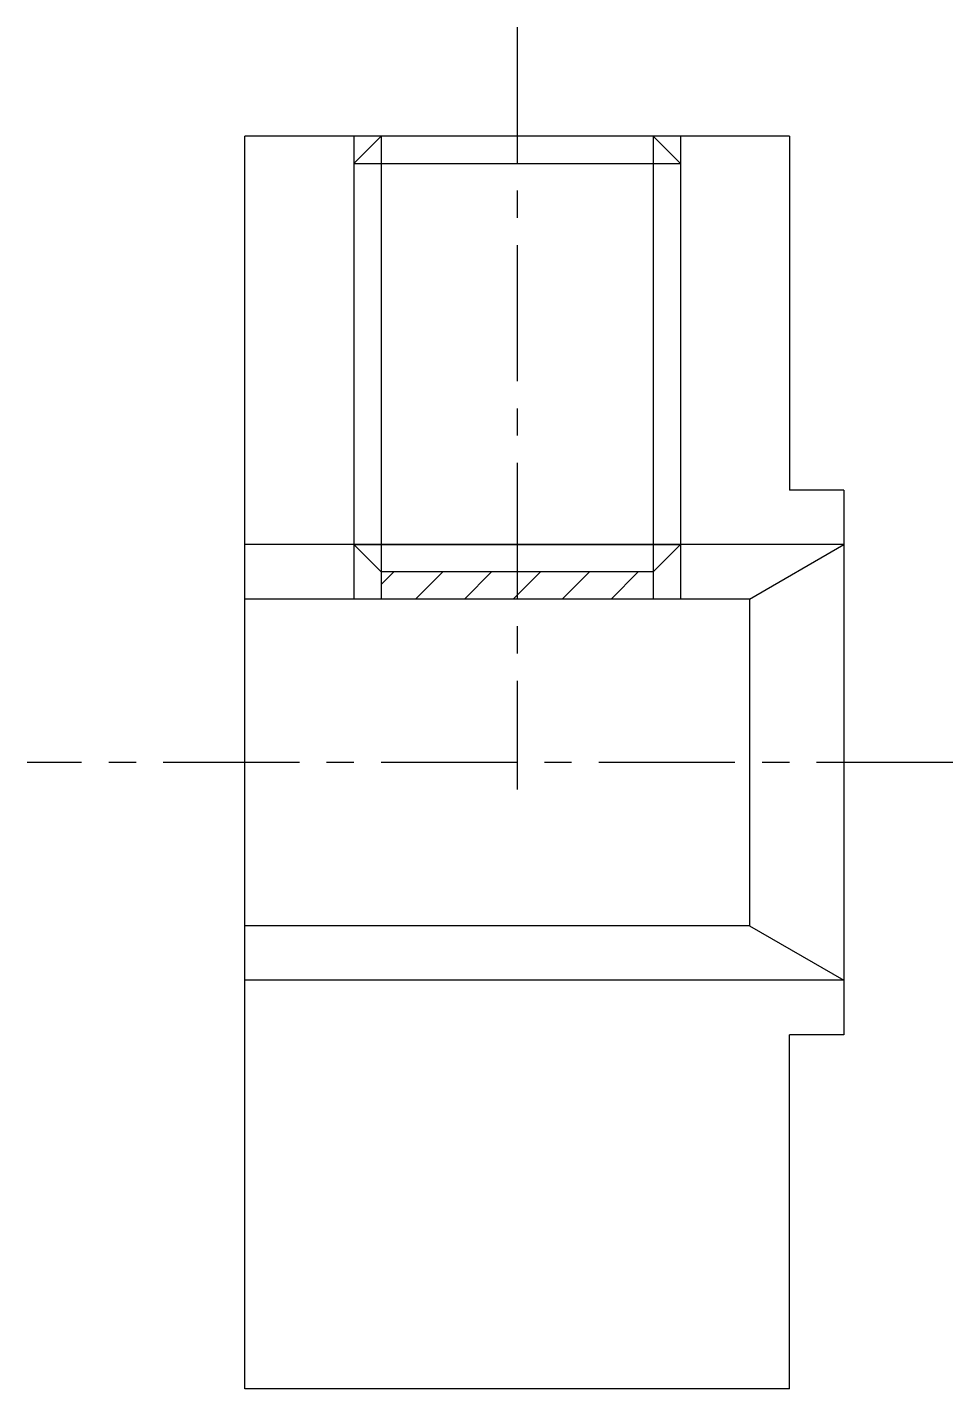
# Model space of a CAD drawing. Extents: x 145 to 198.6, y 87 to 136.8.
# Drawn here: x 190.1 to 198.6, y 120.59 to 133.09 of the extents above.
import ezdxf

# ---------------------------------------------------------------- set-up
doc = ezdxf.new("R2010")
doc.units = 0
doc.linetypes.add('CENTER', pattern=[2, 1.25, -0.25, 0.25, -0.25])
doc.layers.get('0').update_dxf_attribs({"linetype": 'CONTINUOUS'})
doc.layers.add('CENTER', color=1, linetype='CENTER')

msp = doc.modelspace()

# ---------------------------------------------------------------- linework, layer by layer
for p, q in [((192.104, 120.592), (192.104, 132.092)), ((197.104, 132.092), (192.104, 132.092)), ((193.104, 132.092), (193.104, 127.842)), ((193.104, 131.842), (193.354, 132.092)), ((196.104, 131.842), (195.854, 132.092)), ((196.104, 132.092), (196.104, 127.842)), ((197.104, 132.092), (197.104, 128.842)), ((197.604, 128.842), (197.104, 128.842)), ((197.604, 128.842), (197.604, 123.842)), ((193.354, 128.092), (193.104, 128.342)), ((195.854, 128.092), (196.104, 128.342)), ((196.738, 127.842), (197.604, 128.342)), ((195.854, 128.092), (193.354, 128.092)), ((196.738, 127.842), (192.104, 127.842)), ((196.738, 127.842), (196.738, 124.842)), ((197.604, 127.592), (197.604, 127.592)), ((197.604, 126.342), (197.605, 126.342)), ((196.738, 124.842), (192.104, 124.842)), ((196.738, 124.842), (197.604, 124.342)), ((197.104, 120.592), (197.104, 123.842)), ((197.604, 123.842), (197.104, 123.842)), ((197.104, 120.592), (192.104, 120.592))]:
    msp.add_line(p, q)
at = {"color": 3}
for p, q in [((193.354, 132.092), (193.354, 127.842)), ((195.854, 132.092), (195.854, 127.842)), ((193.104, 131.842), (196.104, 131.842)), ((197.604, 128.342), (192.104, 128.342)), ((193.104, 128.342), (196.104, 128.342)), ((193.354, 127.975), (193.471, 128.092)), ((193.67, 127.842), (193.92, 128.092)), ((194.119, 127.842), (194.369, 128.092)), ((194.604, 127.878), (194.818, 128.092)), ((195.017, 127.842), (195.267, 128.092)), ((195.466, 127.842), (195.716, 128.092)), ((194.568, 127.842), (194.604, 127.878)), ((197.604, 124.342), (192.104, 124.342))]:
    msp.add_line(p, q, dxfattribs=at)
at = {"layer": 'CENTER', "color": 1, "linetype": 'CENTER'}
for p, q in [((194.604, 133.092), (194.604, 126.092)), ((198.604, 126.342), (190.104, 126.342))]:
    msp.add_line(p, q, dxfattribs=at)

doc.saveas('drawing.dxf')
